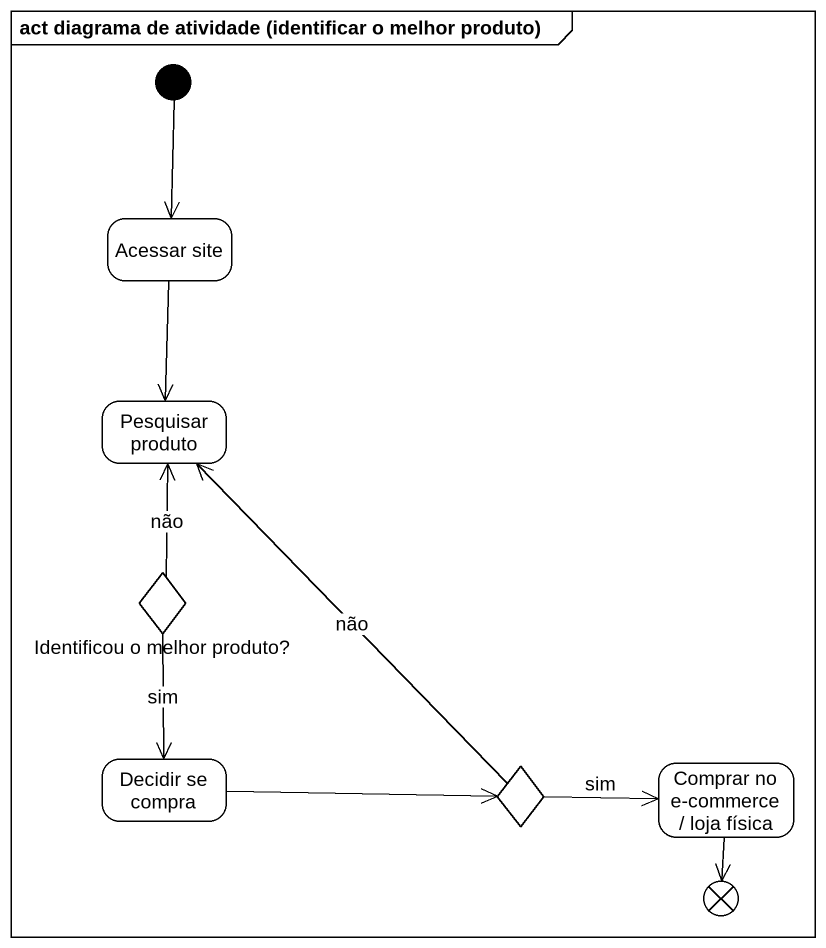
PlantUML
@startuml
mainframe act diagrama de atividade (identificar o melhor produto)
hide empty description
state "Acessar site" as Acessar_site
state "Pesquisar produto" as Pesquisar_produto
state "Identificou o melhor produto?" as Identificou_o_melhor_produto <<choice>>
state "Decidir se compra" as Decidir_se_compra
state choice1 <<choice>>
state "Comprar no e-commerce / loja física" as Comprar_no_e_commerce_loja
state flowfinal1 <<end>>
[*] --> Acessar_site
Acessar_site --> Pesquisar_produto
Identificou_o_melhor_produto -up-> Pesquisar_produto : não
Identificou_o_melhor_produto --> Decidir_se_compra : sim
Decidir_se_compra -right-> choice1
choice1 -up-> Pesquisar_produto : não
choice1 -right-> Comprar_no_e_commerce_loja : sim
Comprar_no_e_commerce_loja --> flowfinal1
@enduml
